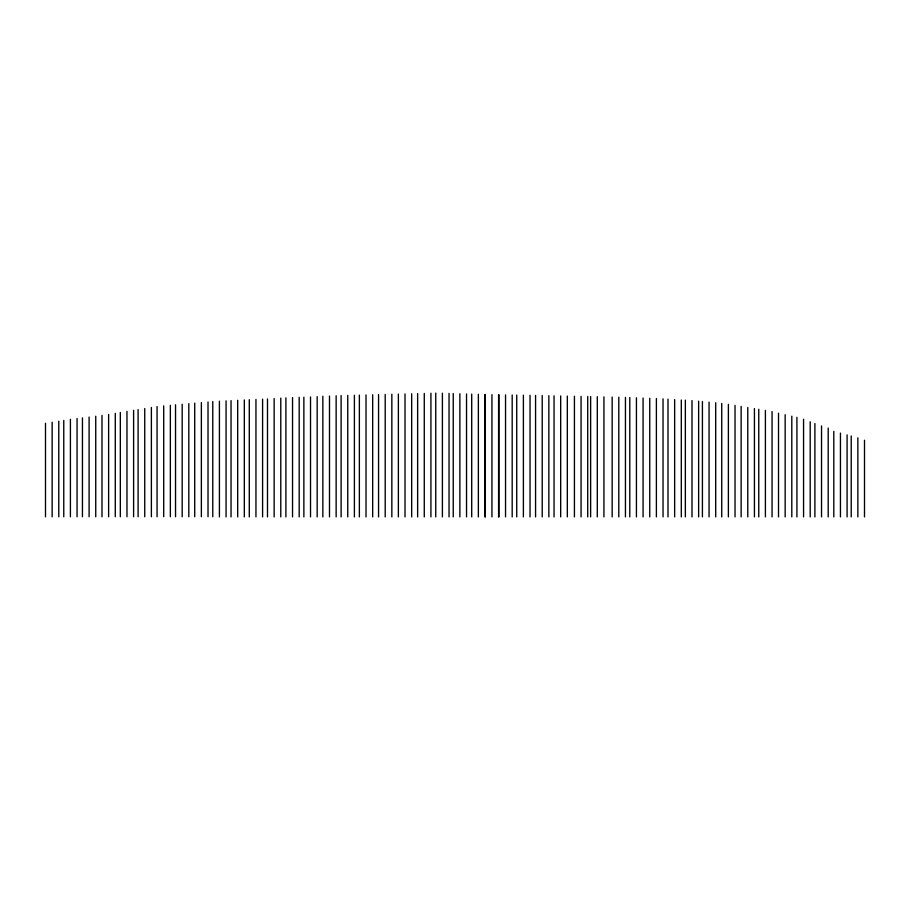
<?xml version="1.0" encoding="UTF-8"?>
<svg xmlns="http://www.w3.org/2000/svg" width="910" height="910" viewBox="0 0 910 910"><rect width="100%" height="100%" fill="white"/><g stroke="black" fill="none" stroke-linecap="round" stroke-linejoin="round"><path stroke-width="1.36" d="M864.5 440.247L864.5 516.891M857.857 437.801L857.857 516.891M851.214 435.958L851.214 516.891M847.085 434.878L847.085 516.891M840.442 433.126L840.442 516.891M833.799 431.363L833.799 516.891M828.191 428.087L828.191 516.891M821.537 425.937L821.537 516.891M814.894 423.537L814.894 516.891M810.207 421.774L810.207 516.891M803.564 419.26L803.564 516.891M796.921 417.292L796.921 516.891M791.802 416.177L791.802 516.891M785.159 414.698L785.159 516.891M778.516 413.185L778.516 516.891M772.055 411.57L772.055 516.891M765.401 410.376L765.401 516.891M758.758 409.272L758.758 516.891M754.424 408.533L754.424 516.891M747.781 407.475L747.781 516.891M741.138 406.383L741.138 516.891M735.03 405.36L735.03 516.891M728.387 404.393L728.387 516.891M721.744 403.46L721.744 516.891M715.704 402.698L715.704 516.891M709.061 402.152L709.061 516.891M702.418 401.481L702.418 516.891M698.641 401.162L698.641 516.891M691.998 400.559L691.998 516.891M685.355 400.195L685.355 516.891M681.306 400.025L681.306 516.891M674.651 399.581L674.651 516.891M668.008 399.171L668.008 516.891M663.037 398.876L663.037 516.891M656.394 398.512L656.394 516.891M649.751 398.273L649.751 516.891M643.074 398.023L643.074 516.891M636.431 397.772L636.431 516.891M629.788 397.511L629.788 516.891M625.443 397.363L625.443 516.891M618.8 397.215L618.8 516.891M612.157 397.044L612.157 516.891M603.933 396.828L603.933 516.891M597.29 396.692L597.29 516.891M590.635 396.555L590.635 516.891M587.723 396.498L587.723 516.891M581.069 396.362L581.069 516.891M574.426 396.225L574.426 516.891M567.328 396.077L567.328 516.891M560.685 395.941L560.685 516.891M554.042 395.804L554.042 516.891M548.855 395.668L548.855 516.891M542.212 395.497L542.212 516.891M535.569 395.395L535.569 516.891M530.029 395.293L530.029 516.891M523.386 395.19L523.386 516.891M516.732 395.076L516.732 516.891M512.182 395.008L512.182 516.891M505.539 394.894L505.539 516.891M498.896 394.792L498.896 516.891M498.6 394.781L498.6 516.891M491.946 394.667L491.946 516.891M485.303 394.485L485.303 516.891M485.007 394.474L485.007 516.891M478.364 394.269L478.364 516.891M471.71 394.075L471.71 516.891M466.534 393.916L466.534 516.891M459.88 393.723L459.88 516.891M453.237 393.518L453.237 516.891M449.039 393.393L449.039 516.891M442.397 393.188L442.397 516.891M435.753 393.075L435.753 516.891M430.919 393.211L430.919 516.891M424.276 393.393L424.276 516.891M417.633 393.564L417.633 516.891M411.673 393.723L411.673 516.891M405.018 393.928L405.018 516.891M398.375 394.087L398.375 516.891M391.846 394.257L391.846 516.891M385.203 394.439L385.203 516.891M378.56 394.61L378.56 516.925M372.668 394.747L372.668 516.891M366.025 394.929L366.025 516.891M359.37 395.111L359.37 516.891M354.399 395.247L354.399 516.891M347.757 395.384L347.757 516.891M341.113 395.554L341.113 516.891M336.143 395.77L336.143 516.891M329.488 396.055L329.488 516.891M322.845 396.237L322.845 516.925M317.169 396.635L317.169 516.891M310.526 396.942L310.526 516.891M303.872 397.181L303.872 516.891M299.185 397.363L299.185 516.891M292.542 397.602L292.542 516.891M285.899 397.852L285.899 516.891M280.781 398.114L280.781 516.891M274.137 398.557L274.137 516.891M267.494 398.955L267.494 516.891M262.592 399.149L262.592 516.891M255.949 399.41L255.949 516.891M249.294 399.683L249.294 516.891M244.324 399.934L244.324 516.891M237.681 400.275L237.681 516.891M231.038 400.616L231.038 516.891M226.067 400.855L226.067 516.891M219.412 401.173L219.412 516.891M212.769 401.503L212.769 516.721M208.015 401.97L208.015 516.721M201.372 402.561L201.372 516.721M194.717 403.141L194.717 516.732M188.825 403.619L188.825 516.732M182.182 404.211L182.182 516.732M175.539 404.825L175.539 516.732M170.352 405.28L170.352 516.732M163.709 405.871L163.709 516.732M157.066 406.542L157.066 516.732M151.379 407.452L151.379 516.743M144.736 408.545L144.736 516.743M138.093 409.625L138.093 516.743M133.611 410.319L133.611 516.743M126.968 411.365L126.968 516.743M120.325 412.48L120.325 516.755M115.274 413.333L115.274 516.755M108.631 414.437L108.631 516.755M101.988 415.426L101.988 516.755M95.743 416.223L95.743 516.766M89.1 417.053L89.1 516.778M82.446 417.872L82.446 516.778M77.054 418.52L77.054 516.789M70.411 419.328L70.411 516.789M63.768 420.397L63.768 516.8M58.786 421.193L58.786 516.8M52.143 422.24L52.143 516.812M45.5 423.275L45.5 516.823"/></g></svg>
